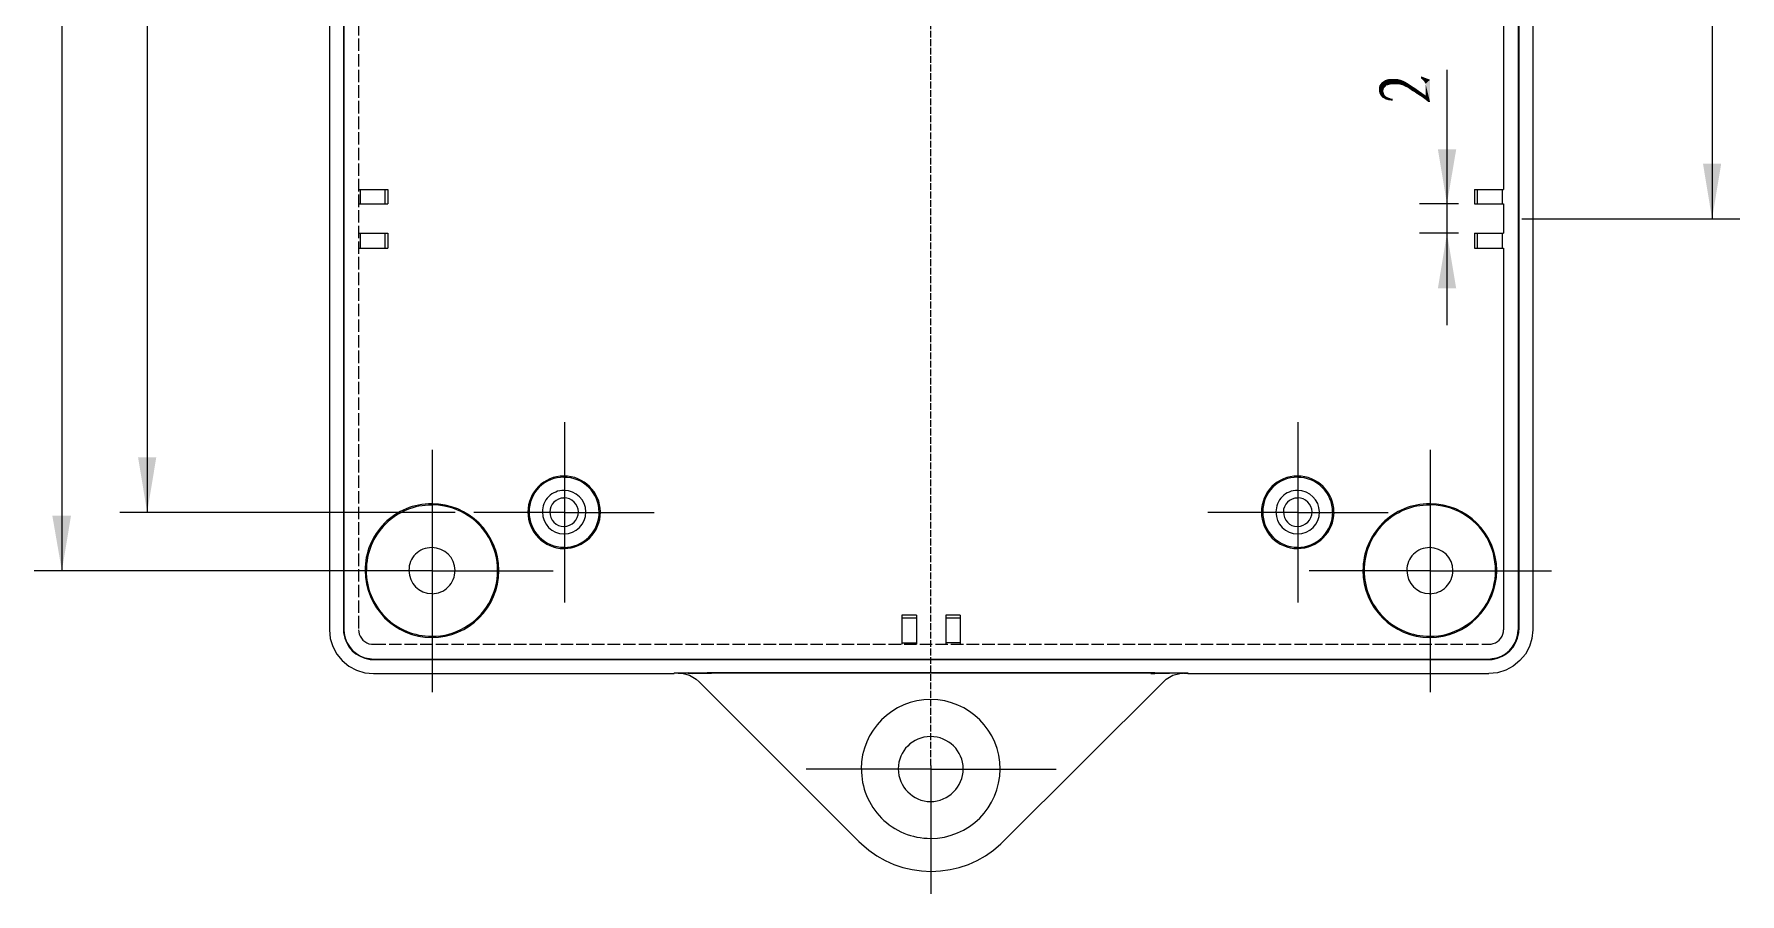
# Model space of a CAD drawing. Header units: millimetres. Extents: x 25 to 550, y -188 to 205.
# Drawn here: x 213.5 to 329.7, y -25.6 to 32.9 of the extents above; entities that cross this region are included whole.
import ezdxf

# ---------------------------------------------------------------- set-up
doc = ezdxf.new("R2010")
doc.units = ezdxf.units.MM
doc.linetypes.add('PDF_IMPORT', pattern=[1, 0.8, -0.2])
doc.layers.add('PDF_图层 1', color=7, linetype='Continuous', true_color=0x231f20)

msp = doc.modelspace()

# ---------------------------------------------------------------- linework, layer by layer
at = {"layer": 'PDF_图层 1', "color": 7, "linetype": 'PDF_IMPORT', "lineweight": -3, "ltscale": 0.576667}
msp.add_lwpolyline([(274.59, -16.9), (274.59, 137.58)], dxfattribs=at)
at = {"layer": 'PDF_图层 1', "color": 7, "lineweight": -3}
for points in [[(233.62, 128.33), (233.62, -7.65)], [(234.58, 128.33), (234.58, -7.65)], [(234.6, 128.33), (234.6, -7.65)], [(314.6, 128.33), (314.6, -7.65)], [(314.63, 128.33), (314.63, -7.65)], [(315.58, 128.33), (315.58, -7.65)], [(215.39, 124.32), (215.39, 60.35), (215.39, -3.64)], [(221.2, 120.34), (221.2, 60.35), (221.2, 0.34)], [(327.8, 100.34), (327.8, 60.35), (327.8, 20.34)], [(313.58, 58.35), (313.58, 22.35)], [(309.74, 30.5), (309.74, 21.36)], [(309.74, 30.5), (309.74, 20.34)], [(235.59, 22.35), (237.6, 22.35)], [(235.7, 22.35), (235.7, 21.36)], [(237.4, 22.35), (237.4, 21.36)], [(237.6, 22.35), (237.6, 21.36)], [(311.61, 22.35), (313.58, 22.35)], [(311.61, 22.35), (311.61, 21.36)], [(311.8, 22.35), (311.8, 21.36)], [(313.5, 22.35), (313.5, 21.36)], [(235.59, 21.36), (237.6, 21.36)], [(310.53, 21.36), (307.88, 21.36)], [(311.61, 21.36), (313.58, 21.36)], [(313.58, 21.36), (313.58, 19.36)], [(309.74, 20.34), (309.74, 13.09)], [(314.85, 20.34), (329.69, 20.34)], [(235.59, 19.36), (237.6, 19.36)], [(235.7, 19.36), (235.7, 18.34)], [(237.4, 19.36), (237.4, 18.34)], [(237.6, 19.36), (237.6, 18.34)], [(310.53, 19.36), (307.88, 19.36)], [(309.74, 19.36), (309.74, 13.09)], [(311.61, 19.36), (313.58, 19.36)], [(311.61, 19.36), (311.61, 18.34)], [(311.8, 19.36), (311.8, 18.34)], [(313.5, 19.36), (313.5, 18.34)], [(235.59, 18.34), (237.6, 18.34)], [(311.61, 18.34), (313.58, 18.34)], [(313.58, 18.34), (313.58, -7.65)], [(249.62, 6.49), (249.62, 0.34)], [(299.59, 6.49), (299.59, 0.34)], [(240.61, 4.6), (240.61, 1.35)], [(308.59, 4.6), (308.59, 1.35)], [(240.61, 1.35), (240.61, -3.64)], [(308.59, 1.35), (308.59, -3.64)], [(242.19, 0.34), (219.34, 0.34)], [(249.62, 0.34), (243.46, 0.34)], [(249.62, 0.34), (255.74, 0.34)], [(249.62, 0.34), (249.62, -5.79)], [(299.59, 0.34), (293.44, 0.34)], [(299.59, 0.34), (305.74, 0.34)], [(299.59, 0.34), (299.59, -5.79)], [(234.35, -3.64), (213.5, -3.64)], [(240.61, -3.64), (235.59, -3.64), (232.35, -3.64)], [(240.61, -3.64), (245.61, -3.64), (248.85, -3.64)], [(240.61, -3.64), (240.61, -8.63), (240.61, -11.91)], [(308.59, -3.64), (303.59, -3.64), (300.35, -3.64)], [(308.59, -3.64), (313.58, -3.64), (316.85, -3.64)], [(308.59, -3.64), (308.59, -8.63), (308.59, -11.91)], [(273.6, -6.66), (272.61, -6.66)], [(272.61, -6.66), (272.61, -8.63)], [(273.6, -6.86), (272.61, -6.86)], [(273.6, -6.66), (273.6, -8.63)], [(276.59, -6.66), (275.6, -6.66)], [(275.6, -6.66), (275.6, -8.63)], [(276.59, -6.86), (275.6, -6.86)], [(276.59, -6.66), (276.59, -8.63)], [(233.62, -7.65), (233.67, -8.24), (233.84, -8.8), (234.12, -9.31), (234.49, -9.76), (234.94, -10.13), (235.45, -10.41), (236.02, -10.58), (236.61, -10.64)], [(234.58, -7.65), (234.58, -7.87)], [(234.6, -7.65), (234.63, -7.9)], [(235.59, -7.65), (235.62, -7.79)], [(313.58, -7.79), (313.58, -7.65)], [(314.57, -7.9), (314.6, -7.65)], [(314.63, -7.87), (314.63, -7.65)], [(315.58, -7.65), (315.53, -8.24)], [(236.47, -8.63), (236.61, -8.63)], [(272.61, -8.55), (273.6, -8.55)], [(276.59, -8.55), (275.6, -8.55)], [(312.59, -8.63), (312.74, -8.63)], [(315.36, -8.8), (315.08, -9.31)], [(315.53, -8.24), (315.36, -8.8)], [(236.35, -9.62), (236.61, -9.65)], [(236.38, -9.68), (236.61, -9.68)], [(236.61, -9.65), (312.59, -9.65)], [(236.61, -9.68), (312.59, -9.68)], [(312.59, -9.65), (312.82, -9.62)], [(312.59, -9.68), (312.82, -9.68)], [(313.75, -10.41), (313.19, -10.58)], [(314.26, -10.13), (313.75, -10.41)], [(314.71, -9.76), (314.26, -10.13)], [(315.08, -9.31), (314.71, -9.76)], [(236.61, -10.64), (257.09, -10.64)], [(257.09, -10.58), (292.08, -10.58)], [(257.09, -10.58), (257.38, -10.61)], [(257.09, -10.58), (257.09, -10.64)], [(257.38, -10.61), (257.09, -10.64)], [(258.05, -10.61), (257.71, -10.61), (257.4, -10.61)], [(257.4, -10.61), (257.71, -10.61)], [(257.63, -10.61), (258.14, -10.75), (258.59, -11.01), (258.79, -11.2)], [(258.05, -10.58), (257.71, -10.61)], [(258.05, -10.58), (258.36, -10.58), (258.7, -10.58), (259.01, -10.58), (259.35, -10.58)], [(258.05, -10.61), (258.36, -10.64)], [(259.63, -10.64), (259.58, -10.64), (259.49, -10.64), (259.41, -10.64), (259.35, -10.64), (259.01, -10.64), (258.7, -10.64), (258.36, -10.64)], [(258.79, -11.2), (269.68, -22.07)], [(259.63, -10.58), (259.6, -10.58), (259.38, -10.58), (259.35, -10.58)], [(289.57, -10.58), (259.63, -10.58)], [(290.42, -11.2), (279.52, -22.07)], [(289.85, -10.58), (289.82, -10.58), (289.6, -10.58), (289.57, -10.58)], [(289.57, -10.64), (289.6, -10.64), (289.82, -10.64), (289.85, -10.64)], [(289.85, -10.58), (290.16, -10.58), (290.5, -10.58), (290.81, -10.58), (291.15, -10.58), (291.46, -10.61), (291.8, -10.61)], [(291.8, -10.61), (291.46, -10.61), (291.15, -10.61), (290.84, -10.64), (290.5, -10.64), (290.19, -10.64), (289.85, -10.64)], [(290.42, -11.2), (290.61, -11.03), (291.07, -10.75), (291.54, -10.64)], [(291.83, -10.61), (292.08, -10.64)], [(292.08, -10.58), (292.08, -10.64)], [(292.08, -10.64), (312.59, -10.64)], [(313.19, -10.58), (312.59, -10.64)], [(274.59, -17.16), (268.6, -17.16), (266.09, -17.16)], [(274.59, -16.9), (274.59, -17.16)], [(274.59, -17.16), (283.11, -17.16)], [(274.59, -17.16), (274.59, -25.65)], [(269.68, -22.07), (269.85, -22.23)], [(279.36, -22.23), (279.52, -22.07)]]:
    msp.add_lwpolyline(points, dxfattribs=at)
at = {"layer": 'PDF_图层 1', "color": 7, "linetype": 'PDF_IMPORT', "lineweight": -3, "ltscale": 1.063333}
for points in [[(235.59, 128.33), (235.59, -7.65)], [(236.61, -8.63), (312.59, -8.63)]]:
    msp.add_lwpolyline(points, dxfattribs=at)
at = {"layer": 'PDF_图层 1', "color": 7, "lineweight": -3}
for centre, radius, start, end in [((249.59, 0.36), 2.46, 90.0411, 179.9589), ((249.57, 0.39), 2.35, 89.47, 180.53), ((249.61, 0.36), 2.37, 0.062, 90.6272), ((299.56, 0.36), 2.46, 90.0411, 179.9589), ((299.54, 0.39), 2.35, 89.47, 180.53), ((299.58, 0.36), 2.37, 0.0524, 90.6257), ((249.58, 0.38), 1.46, 89.6039, 180.3961), ((249.58, 0.37), 0.951, 89.5212, 180.4788), ((299.55, 0.38), 1.46, 89.6039, 180.3961), ((299.55, 0.37), 0.951, 89.5212, 180.4788), ((240.58, -3.61), 4.54, 89.9626, 180.0374), ((240.56, -3.59), 4.43, 89.6573, 180.3427), ((240.59, -3.62), 4.48, 269.913, 90.1637), ((240.59, -3.63), 4.56, 0.2659, 90.0889), ((249.59, 0.34), 2.37, 179.3743, 269.9476), ((249.57, 0.39), 2.51, 270.502, 359.498), ((249.59, 0.36), 2.4, 269.9502, 0.0386), ((249.58, 0.38), 1.51, 270.3757, 359.6243), ((249.58, 0.38), 1, 270.6892, 359.2835), ((299.56, 0.34), 2.37, 179.3743, 269.9476), ((299.54, 0.39), 2.51, 270.502, 359.498), ((299.56, 0.36), 2.4, 269.9519, 0.0481), ((299.55, 0.38), 1.51, 270.3757, 359.6243), ((299.55, 0.38), 1, 270.6933, 359.3067), ((308.56, -3.61), 4.54, 89.9626, 180.0374), ((308.53, -3.59), 4.43, 89.6573, 180.3427), ((308.57, -3.62), 4.48, 269.9139, 90.1629), ((308.57, -3.63), 4.56, 0.2659, 90.0889), ((240.56, -3.59), 1.53, 89.1587, 180.8413), ((308.54, -3.59), 1.53, 89.1698, 180.8302), ((240.61, -3.62), 4.56, 179.9111, 269.7341), ((240.58, -3.64), 4.46, 179.6055, 270.033), ((240.57, -3.6), 4.59, 270.213, 359.787), ((240.59, -3.62), 1.58, 269.919, 0.098), ((308.58, -3.62), 4.56, 179.9111, 269.7341), ((308.56, -3.64), 4.46, 179.6055, 270.033), ((308.54, -3.6), 4.59, 270.213, 359.787), ((308.56, -3.62), 1.58, 269.9056, 0.0944), ((274.57, -17.14), 4.73, 269.9101, 179.9015), ((274.56, -17.13), 2.2, 90.0822, 179.9178), ((274.56, -17.16), 4.71, 179.6151, 270.0486), ((274.54, -17.11), 2.25, 270.586, 359.414)]:
    msp.add_arc(centre, radius, start, end, dxfattribs=at)
for points in [[(252.07, 0.37), (252.07, 1.72), (250.94, 2.82), (249.59, 2.82)], [(302.04, 0.37), (302.04, 1.72), (300.91, 2.82), (299.56, 2.82)], [(251.08, 0.37), (251.08, 1.18), (250.41, 1.83), (249.59, 1.83)], [(250.58, 0.37), (250.58, 0.9), (250.12, 1.33), (249.59, 1.33)], [(301.05, 0.37), (301.05, 1.18), (300.38, 1.83), (299.56, 1.83)], [(300.55, 0.37), (300.55, 0.9), (300.09, 1.33), (299.56, 1.33)], [(247.13, 0.37), (247.13, -0.99), (248.23, -2.12), (249.59, -2.12)], [(248.12, 0.37), (248.12, -0.45), (248.77, -1.13), (249.59, -1.13)], [(248.63, 0.37), (248.63, -0.17), (249.05, -0.62), (249.59, -0.62)], [(297.1, 0.37), (297.1, -0.99), (298.2, -2.12), (299.56, -2.12)], [(298.09, 0.37), (298.09, -0.45), (298.74, -1.13), (299.56, -1.13)], [(298.6, 0.37), (298.6, -0.17), (299.02, -0.62), (299.56, -0.62)], [(242.17, -3.61), (242.17, -2.74), (241.46, -2.06), (240.59, -2.06)], [(310.14, -3.61), (310.14, -2.74), (309.43, -2.06), (308.56, -2.06)], [(239.03, -3.61), (239.03, -4.49), (239.71, -5.19), (240.59, -5.19)], [(307.01, -3.61), (307.01, -4.49), (307.68, -5.19), (308.56, -5.19)], [(234.58, -7.87), (234.74, -8.86), (235.4, -9.51), (236.38, -9.68)], [(234.63, -7.9), (234.71, -8.76), (235.49, -9.55), (236.35, -9.62)], [(235.62, -7.79), (235.66, -8.22), (236.03, -8.6), (236.47, -8.63)], [(312.74, -8.63), (313.16, -8.58), (313.55, -8.23), (313.58, -7.79)], [(312.82, -9.68), (313.81, -9.51), (314.46, -8.86), (314.63, -7.87)], [(312.82, -9.62), (313.69, -9.57), (314.5, -8.77), (314.57, -7.9)], [(276.79, -17.13), (276.79, -15.91), (275.77, -14.93), (274.56, -14.93)], [(272.36, -17.13), (272.36, -18.34), (273.35, -19.36), (274.56, -19.36)], [(269.85, -22.23), (272.45, -24.75), (276.75, -24.74), (279.36, -22.23)]]:
    msp.add_open_spline(points, degree=3, dxfattribs=at)
at = {"layer": 'PDF_图层 1', "color": 7, "transparency": 33554559}
for points in [[(305.14, 29.43), (305.12, 29.34), (305.14, 28.89)], [(305.12, 29.34), (305.12, 29.15), (305.14, 28.89)], [(305.12, 29.15), (305.12, 28.98), (305.14, 28.89)], [(305.2, 29.51), (305.14, 29.43), (305.2, 28.78)], [(305.14, 29.43), (305.14, 28.89), (305.2, 28.78)], [(305.2, 29.51), (305.26, 28.7), (305.29, 29.63)], [(305.2, 29.51), (305.2, 28.78), (305.26, 28.7)], [(305.29, 29.63), (305.26, 28.7), (305.34, 28.61)], [(305.4, 29.71), (305.29, 29.63), (305.4, 29.03)], [(305.29, 29.63), (305.34, 28.61), (305.37, 28.58)], [(305.29, 29.63), (305.37, 28.58), (305.4, 29.03)], [(305.54, 29.8), (305.4, 29.71), (305.54, 29.34)], [(305.4, 29.71), (305.4, 29.03), (305.43, 29.18)], [(305.4, 29.71), (305.43, 29.18), (305.46, 29.26)], [(305.4, 29.71), (305.46, 29.26), (305.54, 29.34)], [(305.54, 29.8), (305.62, 29.43), (305.71, 29.85)], [(305.54, 29.8), (305.54, 29.34), (305.62, 29.43)], [(305.71, 29.85), (305.62, 29.43), (305.77, 29.46)], [(305.85, 29.88), (305.71, 29.85), (305.85, 29.49)], [(305.71, 29.85), (305.77, 29.46), (305.85, 29.49)], [(305.85, 29.88), (305.85, 29.49), (306.02, 29.51)], [(305.85, 29.88), (306.02, 29.51), (306.08, 29.88)], [(306.08, 29.88), (306.02, 29.51), (306.19, 29.51)], [(306.08, 29.88), (306.19, 29.51), (306.3, 29.88)], [(306.3, 29.88), (306.19, 29.51), (306.39, 29.51)], [(306.3, 29.88), (306.39, 29.51), (306.56, 29.49)], [(306.56, 29.82), (306.3, 29.88), (306.56, 29.49)], [(306.56, 29.82), (306.56, 29.49), (306.75, 29.43)], [(306.56, 29.82), (306.75, 29.43), (306.78, 29.74)], [(306.78, 29.74), (306.75, 29.43), (306.92, 29.34)], [(306.78, 29.74), (306.92, 29.34), (307.04, 29.29)], [(307.04, 29.6), (306.78, 29.74), (307.04, 29.29)], [(307.04, 29.6), (307.04, 29.29), (307.18, 29.2)], [(307.04, 29.6), (307.18, 29.2), (307.29, 29.43)], [(307.29, 29.43), (307.18, 29.2), (307.32, 29.09)], [(307.29, 29.43), (307.32, 29.09), (307.52, 28.98)], [(307.29, 29.43), (307.52, 28.98), (307.6, 29.23)], [(307.6, 29.23), (307.52, 28.98), (307.68, 28.86)], [(307.6, 29.23), (307.68, 28.86), (307.91, 29.01)], [(307.97, 30.05), (307.97, 29.91), (308.08, 29.82)], [(307.97, 30.05), (308.08, 29.82), (308.16, 29.74)], [(307.97, 30.05), (308.16, 29.74), (308.22, 29.65)], [(307.97, 30.05), (308.22, 29.65), (308.59, 29.82)], [(308.22, 29.65), (308.28, 29.54), (308.59, 29.82)], [(308.59, 29.82), (308.28, 29.54), (308.59, 28.3)], [(308.28, 29.54), (308.28, 28.75), (308.47, 28.3)], [(308.28, 29.54), (308.47, 28.3), (308.59, 28.3)], [(305.4, 29.03), (305.37, 28.58), (305.46, 28.55)], [(305.43, 28.95), (305.4, 29.03), (305.46, 28.55)], [(305.46, 28.84), (305.43, 28.95), (305.46, 28.55)], [(305.46, 28.84), (305.46, 28.55), (305.51, 28.5)], [(305.51, 28.75), (305.46, 28.84), (305.51, 28.5)], [(305.51, 28.75), (305.51, 28.5), (305.6, 28.47)], [(305.6, 28.67), (305.51, 28.75), (305.6, 28.47)], [(305.6, 28.67), (305.6, 28.47), (305.71, 28.44)], [(305.71, 28.61), (305.6, 28.67), (305.71, 28.44)], [(305.71, 28.61), (305.71, 28.44), (305.82, 28.41)], [(305.82, 28.58), (305.71, 28.61), (305.82, 28.41)], [(305.82, 28.58), (305.82, 28.41), (305.91, 28.41)], [(305.82, 28.58), (305.91, 28.41), (305.94, 28.53)], [(305.94, 28.53), (305.91, 28.41), (306.05, 28.38)], [(306.05, 28.53), (305.94, 28.53), (306.05, 28.38)], [(307.91, 29.01), (307.68, 28.86), (307.94, 28.7)], [(307.91, 29.01), (307.94, 28.7), (308.19, 28.53)], [(307.91, 29.01), (308.19, 28.53), (308.28, 28.75)], [(308.28, 28.75), (308.19, 28.53), (308.47, 28.3)], [(309.74, 21.36), (310.37, 25.08), (309.12, 25.08)], [(327.8, 20.34), (328.42, 24.1), (327.18, 24.1)], [(309.74, 19.36), (309.12, 15.6), (310.37, 15.6)], [(221.2, 0.34), (221.82, 4.09), (220.58, 4.09)], [(215.39, -3.64), (216.01, 0.11), (214.74, 0.11)]]:
    msp.add_solid(points, dxfattribs=at)
at = {"layer": 'PDF_图层 1', "color": 7, "lineweight": -3, "transparency": 33554559}
for points in [[(257.37, -10.61), (257.37, -10.64), (257.4, -10.61), (257.4, -10.64)], [(257.4, -10.61), (257.4, -10.64), (257.43, -10.61), (257.43, -10.64)], [(291.8, -10.61), (291.8, -10.64), (291.83, -10.61), (291.83, -10.64)], [(291.83, -10.61), (291.83, -10.64), (291.86, -10.61), (291.86, -10.64)], [(292.08, -10.58), (292.08, -10.61), (292.11, -10.58), (292.11, -10.61)]]:
    msp.add_solid(points, dxfattribs=at)

doc.saveas('drawing.dxf')
